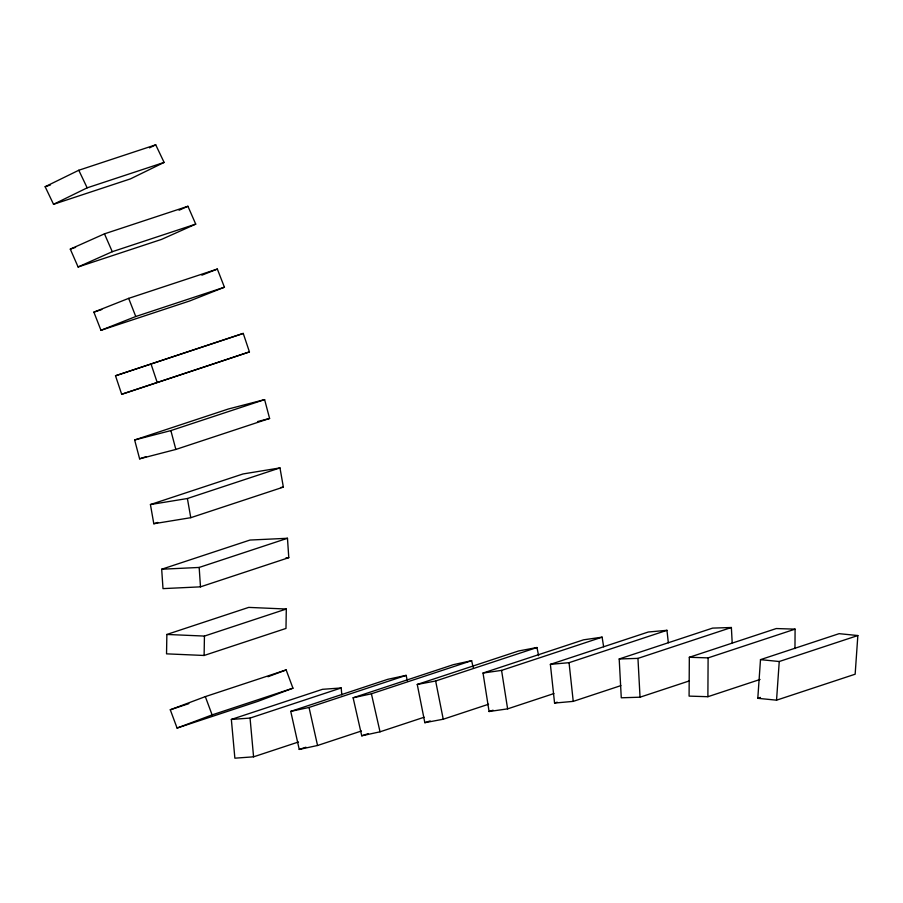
<?xml version="1.0" encoding="UTF-8"?>
<svg xmlns="http://www.w3.org/2000/svg" width="903" height="903" viewBox="0 0 903 903"><rect width="100%" height="100%" fill="white"/><g stroke="black" fill="none" stroke-linecap="round" stroke-linejoin="round"><path stroke-width="1.35" d="M794.967 648.557L795.091 629.143L776.298 628.544L689.328 657.282L689.091 696.111L707.884 696.71L760.066 679.462M707.884 696.71L708.11 657.881L795.091 629.143M166.863 634.448L166.536 653.851L204.112 655.476L285.98 628.432L286.307 609.028L248.731 607.392L166.863 634.448L204.439 636.073L286.307 609.028M204.112 655.476L204.439 636.073M757.798 698.312L760.495 659.641L839.113 633.669L857.85 635.543L855.152 674.202L776.546 700.175L757.798 698.312L760.461 697.432M776.546 700.175L779.244 661.515L857.85 635.543M45.15 186.718L78.787 170.249L155.722 144.819L164.109 162.416L130.472 178.873L53.537 204.304L45.15 186.718L50.455 184.957M149.503 147.866L155.722 144.819M53.537 204.304L87.162 187.835L164.109 162.416M70.287 249.115L104.466 233.843L187.926 206.268L195.725 224.125L161.547 239.397L78.098 266.972L70.287 249.115L75.592 247.366M179.065 210.23L187.926 206.268M78.098 266.972L112.277 251.7L195.725 224.125M93.878 312.133L128.666 298.362L217.341 269.06L224.429 287.222L189.63 300.992L100.967 330.295L93.878 312.133L101.813 309.515M201.866 275.178L217.341 269.06M100.967 330.295L135.766 316.513L224.429 287.222M170.283 709.781L205.32 696.619L286.149 669.913L292.944 688.188L257.908 701.338L177.078 728.055L170.283 709.781L188.829 703.64M267.988 676.731L286.149 669.913M177.078 728.055L212.115 714.894L292.944 688.188M115.505 375.772L243.246 333.421L249.431 351.91L213.943 363.785L121.691 394.272L115.505 375.772L243.246 333.421M121.691 394.272L249.431 351.91M134.637 439.975L228.38 408.991L264.613 399.623L269.602 418.461L175.848 449.446L139.615 458.826L134.637 439.975L170.87 430.596L264.613 399.623M139.615 458.826L146.309 456.613M150.429 504.551L243.02 473.962L279.975 467.912L283.361 487.101L190.77 517.69L153.803 523.74L150.429 504.551L187.395 498.512L279.975 467.912M153.803 523.74L157.777 522.431M161.682 569.229L249.984 540.05L287.47 538.278L288.779 557.67L200.489 586.848L163.003 588.621L161.682 569.229L199.168 567.445L287.47 538.278M298.487 741.995L253.574 756.827L234.87 758.181L231.349 719.431L322.484 689.316L341.187 687.962L341.819 694.881M231.349 719.431L250.052 718.077L341.187 687.962M361.437 730.99L317.551 745.494L299.243 749.422L290.743 711.383L387.827 679.304L406.124 675.365L407.343 680.806M290.743 711.383L309.04 707.455L406.124 675.365M424.128 717.242L380.028 731.814L361.742 735.798L353.118 697.782L453.351 664.664L471.637 660.68L473.172 667.464M353.118 697.782L371.404 693.797L471.637 660.68M488.579 704.238L443.238 719.228L424.839 722.682L417.254 684.451L518.582 650.973L536.98 647.519L538.606 655.702M417.254 684.451L435.652 680.997L536.98 647.519M553.923 693.56L507.621 708.866L489.076 711.519L483.026 673.04L583.575 639.821L602.12 637.157L603.633 646.774M483.026 673.04L501.571 670.387L602.12 637.157M620.88 685.625L573.236 701.371L554.566 703.065L550.379 664.36L648.298 632.01L666.967 630.317L668.322 642.755M299.243 749.422L305.903 747.221M550.379 664.36L569.048 662.678L666.967 630.317M361.742 735.798L368.424 733.597M424.839 722.682L430.178 720.921M689.418 680.885L640.035 697.195L621.275 697.793L619.198 658.976L712.614 628.104L731.374 627.506L732.186 642.755M619.198 658.976L637.958 658.377L731.374 627.506M489.076 711.519L493.049 710.21M554.566 703.065L557.207 702.184M257.524 421.588L269.602 418.461M280.619 487.552L283.361 487.101M286.003 557.806L288.779 557.67M689.328 657.282L708.11 657.881M760.495 659.641L779.244 661.515M78.787 170.249L87.162 187.835M104.466 233.843L112.277 251.7M128.666 298.362L135.766 316.513M205.32 696.619L212.115 714.894M150.993 363.898L157.178 382.398M170.87 430.596L175.848 449.446M371.404 693.797L380.028 731.814M309.04 707.455L317.551 745.494M435.652 680.997L443.238 719.228M187.395 498.512L190.77 517.69M501.571 670.387L507.621 708.866M569.048 662.678L573.236 701.371M250.052 718.077L253.574 756.827M199.168 567.445L200.489 586.848M637.958 658.377L640.035 697.195"/></g></svg>
